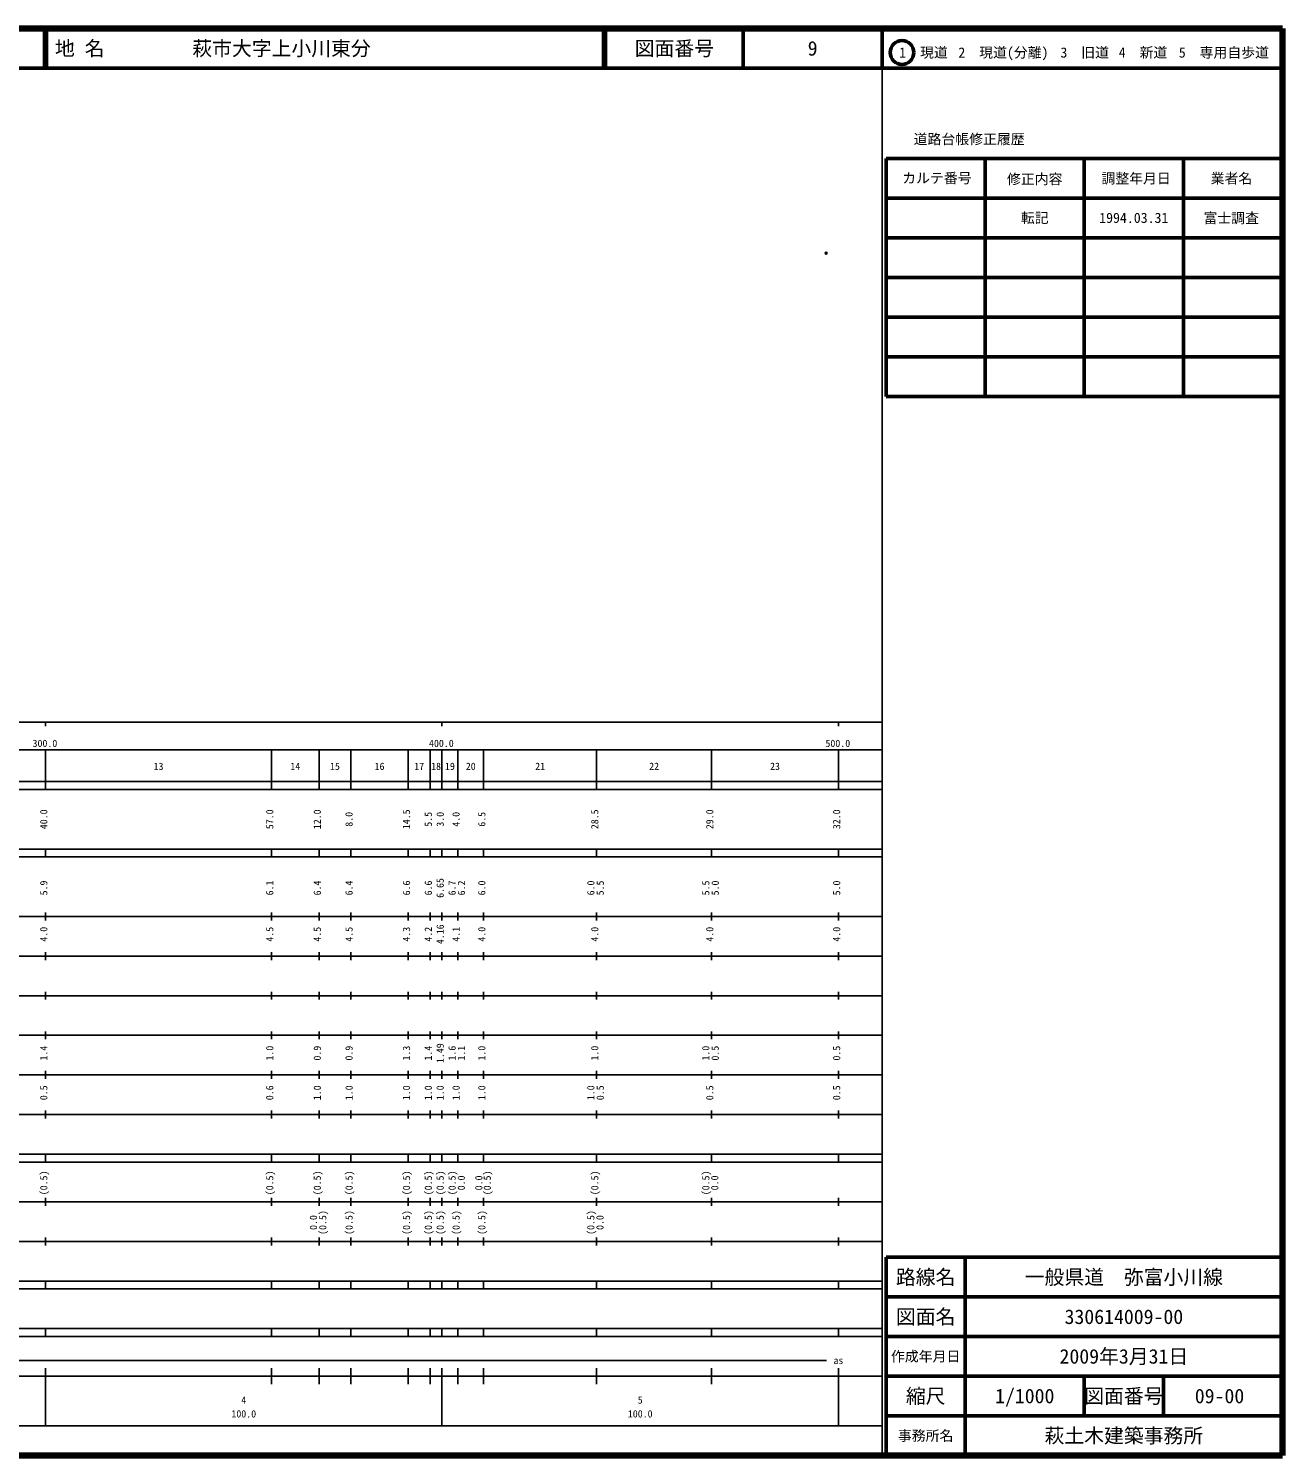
# Model space of a CAD drawing. Units: millimetres on the paper. Extents: x 40 to 680, y 20 to 380.
# Drawn here: x 363.7 to 680, y 20 to 380 of the extents above; entities that cross this region are included whole.
import ezdxf
from ezdxf.enums import TextEntityAlignment as Align

# ---------------------------------------------------------------- set-up
doc = ezdxf.new("R2010")
doc.units = ezdxf.units.MM
doc.header["$PDMODE"] = 32
doc.header["$PDSIZE"] = 0.5
doc.layers.add('M-OTRS', color=6, linetype='Continuous')
doc.layers.add('M-TTL-TXT', color=7, linetype='Continuous')
for name, color, linetype, lineweight in [('M-TTL', 2, 'Continuous', 140), ('M-TTL-BAND', 7, 'Continuous', 25), ('M-TTL-FRAM', 2, 'Continuous', 50), ('M-TTL-LINE', 7, 'Continuous', 50)]:
    doc.layers.add(name, color=color, linetype=linetype, lineweight=lineweight)
doc.styles.add('ＭＳ ゴシック', font='')
doc.styles.get('ＭＳ ゴシック').set_extended_font_data('MS Gothic')

msp = doc.modelspace()

# ---------------------------------------------------------------- linework, layer by layer
at = {"layer": 'M-OTRS'}
msp.add_point((564.884, 323.304), dxfattribs=at)
at = {"layer": 'M-TTL'}
for p, q in [((680, 380), (40, 380)), ((680, 20), (680, 380)), ((40, 20), (680, 20))]:
    msp.add_line(p, q, dxfattribs=at)
at = {"layer": 'M-TTL-BAND'}
for p, q in [((579, 20), (579, 370)), ((40, 205), (579, 205)), ((368, 205), (368, 204)), ((468, 205), (468, 204)), ((568, 205), (568, 204)), ((68, 198), (579, 198)), ((368, 188), (368, 198)), ((425, 188), (425, 198)), ((437, 188), (437, 198)), ((445, 188), (445, 198)), ((459.5, 188), (459.5, 198)), ((465, 188), (465, 198)), ((468, 188), (468, 198)), ((472, 188), (472, 198)), ((478.5, 188), (478.5, 198)), ((507, 188), (507, 198)), ((536, 188), (536, 198)), ((568, 188), (568, 198)), ((40, 190), (579, 190)), ((40, 188), (579, 188)), ((40, 173), (579, 173)), ((368, 171), (368, 173)), ((425, 171), (425, 173)), ((437, 171), (437, 173)), ((445, 171), (445, 173)), ((459.5, 171), (459.5, 173)), ((465, 171), (465, 173)), ((468, 171), (468, 173)), ((472, 171), (472, 173)), ((478.5, 171), (478.5, 173)), ((507, 171), (507, 173)), ((536, 171), (536, 173)), ((568, 171), (568, 173)), ((40, 171), (579, 171)), ((40, 156), (579, 156)), ((368, 155), (368, 157)), ((425, 155), (425, 157)), ((437, 155), (437, 157)), ((445, 155), (445, 157)), ((459.5, 155), (459.5, 157)), ((465, 155), (465, 157)), ((468, 155), (468, 157)), ((472, 155), (472, 157)), ((478.5, 155), (478.5, 157)), ((507, 155), (507, 157)), ((536, 155), (536, 157)), ((568, 155), (568, 157)), ((46, 146), (579, 146)), ((368, 145), (368, 147)), ((425, 145), (425, 147)), ((437, 145), (437, 147)), ((445, 145), (445, 147)), ((459.5, 145), (459.5, 147)), ((465, 145), (465, 147)), ((468, 145), (468, 147)), ((472, 145), (472, 147)), ((478.5, 145), (478.5, 147)), ((507, 145), (507, 147)), ((536, 145), (536, 147)), ((568, 145), (568, 147)), ((368, 135), (368, 137)), ((425, 135), (425, 137)), ((437, 135), (437, 137)), ((445, 135), (445, 137)), ((459.5, 135), (459.5, 137)), ((465, 135), (465, 137)), ((468, 135), (468, 137)), ((472, 135), (472, 137)), ((478.5, 135), (478.5, 137)), ((507, 135), (507, 137)), ((536, 135), (536, 137)), ((568, 135), (568, 137)), ((52, 136), (579, 136)), ((46, 126), (579, 126)), ((368, 125), (368, 127)), ((425, 125), (425, 127)), ((437, 125), (437, 127)), ((445, 125), (445, 127)), ((459.5, 125), (459.5, 127)), ((465, 125), (465, 127)), ((468, 125), (468, 127)), ((472, 125), (472, 127)), ((478.5, 125), (478.5, 127)), ((507, 125), (507, 127)), ((536, 125), (536, 127)), ((568, 125), (568, 127)), ((52, 116), (579, 116)), ((368, 115), (368, 117)), ((425, 115), (425, 117)), ((437, 115), (437, 117)), ((445, 115), (445, 117)), ((459.5, 115), (459.5, 117)), ((465, 115), (465, 117)), ((468, 115), (468, 117)), ((472, 115), (472, 117)), ((478.5, 115), (478.5, 117)), ((507, 115), (507, 117)), ((536, 115), (536, 117)), ((568, 115), (568, 117)), ((46, 106), (579, 106)), ((368, 105), (368, 107)), ((425, 105), (425, 107)), ((437, 105), (437, 107)), ((445, 105), (445, 107)), ((459.5, 105), (459.5, 107)), ((465, 105), (465, 107)), ((468, 105), (468, 107)), ((472, 105), (472, 107)), ((478.5, 105), (478.5, 107)), ((507, 105), (507, 107)), ((536, 105), (536, 107)), ((568, 105), (568, 107)), ((40, 96), (579, 96)), ((40, 94), (579, 94)), ((368, 94), (368, 96)), ((425, 94), (425, 96)), ((437, 94), (437, 96)), ((445, 94), (445, 96)), ((459.5, 94), (459.5, 96)), ((465, 94), (465, 96)), ((468, 94), (468, 96)), ((472, 94), (472, 96)), ((478.5, 94), (478.5, 96)), ((507, 94), (507, 96)), ((536, 94), (536, 96)), ((568, 94), (568, 96)), ((49, 84), (579, 84)), ((368, 83), (368, 85)), ((425, 83), (425, 85)), ((437, 83), (437, 85)), ((445, 83), (445, 85)), ((459.5, 83), (459.5, 85)), ((465, 83), (465, 85)), ((468, 83), (468, 85)), ((472, 83), (472, 85)), ((478.5, 83), (478.5, 85)), ((507, 83), (507, 85)), ((536, 83), (536, 85)), ((568, 83), (568, 85)), ((40, 74), (579, 74)), ((368, 73), (368, 75)), ((425, 73), (425, 75)), ((437, 73), (437, 75)), ((445, 73), (445, 75)), ((459.5, 73), (459.5, 75)), ((465, 73), (465, 75)), ((468, 73), (468, 75)), ((472, 73), (472, 75)), ((478.5, 73), (478.5, 75)), ((507, 73), (507, 75)), ((536, 73), (536, 75)), ((568, 73), (568, 75)), ((40, 64), (579, 64)), ((40, 62), (579, 62)), ((368, 62), (368, 64)), ((425, 62), (425, 64)), ((437, 62), (437, 64)), ((445, 62), (445, 64)), ((459.5, 62), (459.5, 64)), ((465, 62), (465, 64)), ((468, 62), (468, 64)), ((472, 62), (472, 64)), ((478.5, 62), (478.5, 64)), ((507, 62), (507, 64)), ((536, 62), (536, 64)), ((568, 62), (568, 64)), ((40, 52), (579, 52)), ((368, 50), (368, 52)), ((425, 50), (425, 52)), ((437, 50), (437, 52)), ((445, 50), (445, 52)), ((459.5, 50), (459.5, 52)), ((465, 50), (465, 52)), ((468, 50), (468, 52)), ((472, 50), (472, 52)), ((478.5, 50), (478.5, 52)), ((507, 50), (507, 52)), ((536, 50), (536, 52)), ((568, 50), (568, 52)), ((40, 50), (579, 50)), ((71, 44), (565, 44)), ((40, 40), (579, 40)), ((368, 27.5), (368, 42)), ((425, 38), (425, 42)), ((437, 38), (437, 42)), ((445, 38), (445, 42)), ((459.5, 38), (459.5, 42)), ((465, 38), (465, 42)), ((468, 27.5), (468, 42)), ((472, 38), (472, 42)), ((478.5, 38), (478.5, 42)), ((507, 38), (507, 42)), ((536, 38), (536, 42)), ((568, 27.5), (568, 42)), ((68, 27.5), (579, 27.5))]:
    msp.add_line(p, q, dxfattribs=at)
at = {"layer": 'M-TTL-FRAM'}
for p, q in [((580, 347.197), (580, 287.197)), ((580, 347.197), (680, 347.197)), ((580, 287.197), (680, 287.197)), ((680, 70), (580, 70)), ((580, 70), (580, 20))]:
    msp.add_line(p, q, dxfattribs=at)
at = {"layer": 'M-TTL-LINE'}
for p, q in [((367.75, 380), (367.75, 370)), ((368.25, 380), (368.25, 370)), ((508.747, 380), (508.747, 370)), ((509.247, 380), (509.247, 370)), ((543.997, 380), (543.997, 370)), ((579, 380), (579, 370)), ((40, 370), (680, 370)), ((605, 347.197), (605, 287.197)), ((630, 347.197), (630, 287.197)), ((655, 347.197), (655, 287.197)), ((580, 337.197), (680, 337.197)), ((580, 327.197), (680, 327.197)), ((580, 317.197), (680, 317.197)), ((580, 307.197), (680, 307.197)), ((580, 297.197), (680, 297.197)), ((600, 70), (600, 20)), ((680, 60), (580, 60)), ((680, 50), (580, 50)), ((680, 40), (580, 40)), ((630, 40), (630, 30)), ((650, 40), (650, 30)), ((680, 30), (580, 30))]:
    msp.add_line(p, q, dxfattribs=at)
msp.add_circle((584.031, 373.958), 3, dxfattribs=at)

# ---------------------------------------------------------------- texts
at = {"layer": 'M-TTL-BAND', "style": 'ＭＳ ゴシック'}
for s, p in [('300.0', (367.844, 198.195)), ('400.0', (467.844, 198.195)), ('500.0', (567.844, 198.195)), ('13', (396.5, 192.405)), ('14', (431, 192.405)), ('15', (441, 192.405)), ('16', (452.25, 192.405)), ('17', (462.25, 192.405)), ('18', (466.5, 192.405)), ('19', (470, 192.405)), ('20', (475.25, 192.405)), ('21', (492.75, 192.405)), ('22', (521.5, 192.405)), ('23', (552, 192.405)), ('as', (568, 42.5)), ('4', (418, 32.523)), ('5', (518, 32.523)), ('100.0', (418, 29.033)), ('100.0', (518, 29.033))]:
    msp.add_text(s, height=1.833, dxfattribs=at).set_placement(p, align=Align.BOTTOM_CENTER)
for s, p in [('40.0', (369, 180.5)), ('57.0', (426, 180.5)), ('12.0', (438, 180.5)), ('8.0', (446, 180.5)), ('14.5', (460.5, 180.5)), ('5.5', (466, 180.5)), ('3.0', (469, 180.5)), ('4.0', (473, 180.5)), ('6.5', (479.5, 180.5)), ('28.5', (508, 180.5)), ('29.0', (537, 180.5)), ('32.0', (569, 180.5)), ('5.9', (369, 163.174)), ('6.1', (426, 163.174)), ('6.4', (438, 163.174)), ('6.4', (446, 163.174)), ('6.6', (460.5, 163.174)), ('6.6', (466, 163.174)), ('6.65', (469, 163.174)), ('6.7', (472, 163.174)), ('6.2', (474.37, 163.174)), ('6.0', (479.5, 163.174)), ('6.0', (507, 163.174)), ('5.5', (509.37, 163.174)), ('5.5', (536, 163.174)), ('5.0', (538.37, 163.174)), ('5.0', (569, 163.174)), ('4.0', (369, 151.5)), ('4.5', (426, 151.5)), ('4.5', (438, 151.5)), ('4.5', (446, 151.5)), ('4.3', (460.5, 151.5)), ('4.2', (466, 151.5)), ('4.16', (469, 151.5)), ('4.1', (473, 151.5)), ('4.0', (479.5, 151.5)), ('4.0', (508, 151.5)), ('4.0', (537, 151.5)), ('4.0', (569, 151.5)), ('1.4', (369, 121.5)), ('1.0', (426, 121.5)), ('0.9', (438, 121.5)), ('0.9', (446, 121.5)), ('1.3', (460.5, 121.5)), ('1.4', (466, 121.5)), ('1.49', (469, 121.5)), ('1.6', (472, 121.5)), ('1.1', (474.37, 121.5)), ('1.0', (479.5, 121.5)), ('1.0', (508, 121.5)), ('1.0', (536, 121.5)), ('0.5', (538.37, 121.5)), ('0.5', (569, 121.5)), ('0.5', (369, 111.5)), ('0.6', (426, 111.5)), ('1.0', (438, 111.5)), ('1.0', (446, 111.5)), ('1.0', (460.5, 111.5)), ('1.0', (466, 111.5)), ('1.0', (469, 111.5)), ('1.0', (473, 111.5)), ('1.0', (479.5, 111.5)), ('1.0', (507, 111.5)), ('0.5', (509.37, 111.5)), ('0.5', (537, 111.5)), ('0.5', (569, 111.5)), ('(0.5)', (369, 88.764)), ('(0.5)', (426, 88.764)), ('(0.5)', (438, 88.764)), ('(0.5)', (446, 88.764)), ('(0.5)', (460.5, 88.764)), ('(0.5)', (466, 88.764)), ('(0.5)', (469, 88.764)), ('(0.5)', (472, 88.764)), ('0.0', (474.321, 88.764)), ('0.0', (478.749, 88.764)), ('(0.5)', (480.87, 88.764)), ('(0.5)', (508, 88.764)), ('(0.5)', (536, 88.764)), ('0.0', (538.255, 88.764)), ('0.0', (437.013, 78.764)), ('(0.5)', (439.37, 78.764)), ('(0.5)', (446, 78.764)), ('(0.5)', (460.5, 78.764)), ('(0.5)', (466, 78.764)), ('(0.5)', (469, 78.764)), ('(0.5)', (473, 78.764)), ('(0.5)', (479.5, 78.764)), ('(0.5)', (507, 78.764)), ('0.0', (509.302, 78.764))]:
    msp.add_text(s, height=1.833, rotation=90, dxfattribs=at).set_placement(p, align=Align.BOTTOM_CENTER)
at = {"layer": 'M-TTL-TXT', "style": 'ＭＳ ゴシック'}
for s, p in [('地 名', (370.38, 375)), ('萩市大字上小川東分', (405.024, 375))]:
    msp.add_text(s, height=3.666, dxfattribs=at).set_placement(p, align=Align.MIDDLE_LEFT)
for s, height, p in [('図面番号', 3.666, (526.622, 375)), ('9', 3.666, (561.497, 375)), ('1\u3000現道', 2.566, (589.448, 373.958)), ('2\u3000現道(分離)', 2.566, (609.619, 373.958)), ('3\u3000旧道', 2.566, (630.121, 373.958)), ('4\u3000新道', 2.566, (644.824, 373.958)), ('5\u3000専用自歩道', 2.566, (665.228, 373.958)), ('道路台帳修正履歴', 2.566, (600.968, 352.113)), ('カルテ番号', 2.566, (592.839, 342.277)), ('修正内容', 2.566, (617.509, 342.023)), ('調整年月日', 2.566, (643.089, 342.197)), ('業者名', 2.566, (667.134, 342.197)), ('転記', 2.566, (617.5, 332.245)), ('1994.03.31', 2.566, (642.5, 332.245)), ('富士調査', 2.566, (667.077, 332.189)), ('路線名', 3.666, (590, 65)), ('路線名', 3.666, (590, 65)), ('一般県道\u3000弥富小川線', 3.666, (640, 65)), ('図面名', 3.666, (590, 55)), ('図面名', 3.666, (590, 55)), ('330614009-00', 3.666, (640, 55)), ('2009年3月31日', 3.666, (640, 45)), ('作成年月日', 2.566, (590, 45)), ('作成年月日', 2.566, (590, 45)), ('縮尺', 3.666, (590, 35)), ('縮尺', 3.666, (590, 35)), ('1/1000', 3.666, (615, 35)), ('図面番号', 3.666, (640, 35)), ('図面番号', 3.666, (640, 35)), ('09-00', 3.666, (664.125, 35)), ('事務所名', 2.566, (590, 25)), ('事務所名', 2.566, (590, 25)), ('萩土木建築事務所', 3.666, (640, 25))]:
    msp.add_text(s, height=height, dxfattribs=at).set_placement(p, align=Align.MIDDLE_CENTER)

doc.saveas('drawing.dxf')
